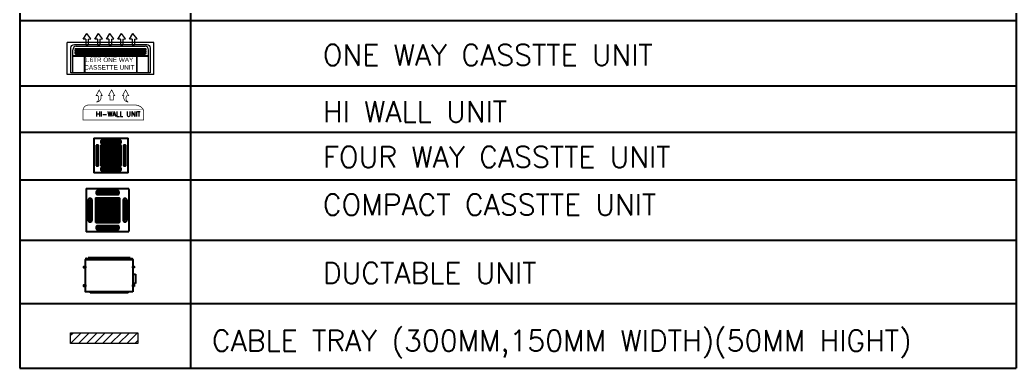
# Model space of a CAD drawing. Header units: millimetres. Extents: x 148480 to 578986, y 39883 to 155062.
# Drawn here: x 375011 to 388888, y 106028 to 110873 of the extents above; entities that cross this region are included whole.
import ezdxf

# ---------------------------------------------------------------- set-up
doc = ezdxf.new("R2010")
doc.units = ezdxf.units.MM
doc.linetypes.add('CENTERX2', pattern=[4, 2.5, -0.5, 0.5, -0.5])
doc.linetypes.add('HIDDEN', pattern=[0.375, 0.25, -0.125])
for name, color, linetype in [('AC-RA-DIFFUSER', 6, 'Continuous'), ('M-HVAC ELLIPTICAL DUCT', 6, 'Continuous'), ('M-HVAC-SUPPLY AIR DUCT', 4, 'Continuous'), ('M-HVAC-TEXT', 7, 'Continuous')]:
    doc.layers.add(name, color=color, linetype=linetype)
for name, color, linetype, lineweight in [('CB-AC CABLE TRAY', 213, 'Continuous', 15), ('M HVAC CFM TEXT', 3, 'Continuous', 30), ('M-HVAC-CASSETTE UNIT', 7, 'Continuous', 18), ('MEP HVAC UNITS', 160, 'Continuous', 5)]:
    doc.layers.add(name, color=color, linetype=linetype, lineweight=lineweight)
doc.styles.add('MtX_romans_shx', font='romans.shx')
doc.styles.get("Standard").update_dxf_attribs({"font": 'arial.ttf'})
doc.styles.add('VIJETH', font='swiss.ttf')

# ---------------------------------------------------------------- blocks, each defined once
blk = doc.blocks.new('1.6TR ONE WAY   CASSETTE UNIT')
at = {"layer": 'M-HVAC-CASSETTE UNIT', "color": 200}
for p, q in [((373787, 108506), (373787, 107302)), ((374230, 108506), (373787, 108506)), ((374230, 108506), (374230, 107302)), ((374230, 107302), (373787, 107302))]:
    blk.add_line(p, q, dxfattribs=at)
at = {"layer": 'M-HVAC-CASSETTE UNIT', "color": 222, "extrusion": (-5.4e-15, 2.43462e-18, -1)}
for p, q in [((373813, 107401), (373813, 108410)), ((373861, 108457), (374206, 108457)), ((374206, 107353), (373861, 107353))]:
    blk.add_line(p, q, dxfattribs=at)
at = {"layer": 'M-HVAC-CASSETTE UNIT', "color": 3, "extrusion": (-5.4e-15, 2.43462e-18, -1)}
for p, q in [((373838, 107426), (373838, 108385)), ((373839, 107426), (373839, 108385)), ((374206, 108433), (373886, 108433)), ((374206, 108432), (373886, 108432)), ((374206, 107379), (373886, 107379)), ((374206, 107378), (373886, 107378))]:
    blk.add_line(p, q, dxfattribs=at)
at = {"layer": 'M-HVAC-CASSETTE UNIT', "color": 0, "extrusion": (-5.4e-15, 2.43462e-18, -1)}
for p, q in [((373868, 107418), (373868, 108388)), ((373874, 108394), (373887, 108394)), ((373881, 108394), (373881, 107412)), ((373893, 107418), (373893, 108388)), ((373895, 107418), (373895, 108388)), ((373901, 108394), (373914, 108394)), ((373907, 108394), (373907, 107412)), ((373920, 107418), (373920, 108388)), ((373923, 107418), (373923, 108388)), ((373929, 108394), (373941, 108394)), ((373935, 108394), (373935, 107412)), ((373948, 107418), (373948, 108388)), ((373874, 107412), (373887, 107412)), ((373901, 107412), (373914, 107412)), ((373929, 107412), (373941, 107412))]:
    blk.add_line(p, q, dxfattribs=at)
at = {"layer": 'M-HVAC-CASSETTE UNIT', "color": 222}
for p, q in [((373973, 108432), (373973, 107379)), ((373979, 108432), (373979, 107379)), ((374206, 108457), (374206, 107353)), ((373979, 108273), (374206, 108273)), ((373979, 108267), (374206, 108267)), ((373979, 107544), (374206, 107544)), ((373979, 107538), (374206, 107538))]:
    blk.add_line(p, q, dxfattribs=at)
at = {"layer": 'M-HVAC-CASSETTE UNIT', "color": 3, "extrusion": (-3.25635e-15, 4.18284e-15, -1)}
for p, q in [((373737, 108274), (373661, 108217)), ((373738, 108238), (373737, 108274)), ((373739, 108168), (373661, 108217)), ((373737, 108114), (373661, 108057)), ((373738, 108078), (373737, 108114)), ((373739, 108204), (373739, 108168)), ((373739, 108008), (373661, 108057)), ((373739, 108043), (373739, 108008)), ((373737, 107952), (373661, 107895)), ((373739, 107846), (373661, 107895)), ((373738, 107916), (373737, 107952)), ((373739, 107882), (373739, 107846)), ((373737, 107792), (373661, 107735)), ((373739, 107686), (373661, 107735)), ((373738, 107756), (373737, 107792)), ((373739, 107722), (373739, 107686)), ((373737, 107629), (373661, 107572)), ((373739, 107523), (373661, 107572)), ((373738, 107593), (373737, 107629)), ((373739, 107558), (373739, 107523))]:
    blk.add_line(p, q, dxfattribs=at)
at = {"layer": 'M-HVAC-CASSETTE UNIT', "color": 3}
for p, q in [((373738, 108238), (373824, 108238)), ((373739, 108204), (373824, 108204)), ((373824, 108238), (373824, 108204)), ((373738, 108078), (373824, 108078)), ((373739, 108043), (373824, 108043)), ((373824, 108078), (373824, 108043)), ((373738, 107916), (373824, 107916)), ((373739, 107882), (373824, 107882)), ((373824, 107916), (373824, 107882)), ((373738, 107756), (373824, 107756)), ((373739, 107722), (373824, 107722)), ((373824, 107756), (373824, 107722)), ((373738, 107593), (373824, 107593)), ((373739, 107558), (373824, 107558)), ((373824, 107593), (373824, 107558))]:
    blk.add_line(p, q, dxfattribs=at)
at = {"layer": 'M-HVAC-CASSETTE UNIT', "color": 222, "extrusion": (-5.4e-15, 2.43462e-18, -1)}
for centre, start_param, end_param in [((373861, 108410), 1.57035, 3.141147), ((373861, 107401), -0.000447, 1.570349)]:
    blk.add_ellipse(centre, major_axis=(0, -47.6), ratio=1, start_param=start_param, end_param=end_param, dxfattribs=at)
at = {"layer": 'M-HVAC-CASSETTE UNIT', "color": 3}
for centre, major_axis, start_param, end_param in [((373886, 108385), (0, -47.6), 3.142045, 4.712841), ((373886, 108385), (0, -47.3), 3.142042, 4.712839), ((373886, 107426), (0, -47.6), -1.57035, 0.000446), ((373886, 107426), (0, -47.3), -1.570343, 0.000453)]:
    blk.add_ellipse(centre, major_axis=major_axis, ratio=1, start_param=start_param, end_param=end_param, dxfattribs=at)
at = {"layer": 'M-HVAC-CASSETTE UNIT', "color": 0, "extrusion": (-5.4e-15, 2.43462e-18, -1)}
for centre, start_param, end_param in [((373874, 108388), 0.785398, 2.356194), ((373887, 108388), 2.356194, 3.926991), ((373901, 108388), 0.785398, 2.356194), ((373914, 108388), 2.356194, 3.926991), ((373929, 108388), 0.785398, 2.356194), ((373941, 108388), 2.356194, 3.926991), ((373874, 107418), 5.497787, 7.068583), ((373887, 107418), 3.926991, 5.497787), ((373901, 107418), 5.497787, 7.068583), ((373914, 107418), 3.926991, 5.497787), ((373929, 107418), 5.497787, 7.068583), ((373941, 107418), 3.926991, 5.497787)]:
    blk.add_ellipse(centre, major_axis=(-4.37, -4.37), ratio=1, start_param=start_param, end_param=end_param, dxfattribs=at)
at = {"layer": 'M-HVAC-CASSETTE UNIT', "color": 0, "linetype": 'Continuous', "insert": (373995, 107539), "char_height": 63.25, "width": 1093.13, "attachment_point": 1, "rotation": 89.9742, "style": 'VIJETH'}
blk.add_mtext('1.6TR {\\C256;ONE WAY   CASSETTE UNIT}', dxfattribs=at)
blk = doc.blocks.new('HI-WALL UNIT - 1TR')
at = {"layer": 'MEP HVAC UNITS', "const_width": 10}
for points in [[(333805, 90287, 0.530834), (333820, 90378), (333801, 90378), (333843, 90456), (333885, 90378), (333865, 90378, -0.508228), (333805, 90287)], [(334248, 90287, -0.530834), (334233, 90377), (334253, 90377), (334211, 90456), (334168, 90377), (334188, 90377, 0.508228), (334248, 90287)]]:
    blk.add_lwpolyline(points, format="xyb", dxfattribs=at)
blk.add_lwpolyline([(333993, 90316), (334038, 90316), (334038, 90377), (334058, 90377), (334016, 90456), (333973, 90377), (333993, 90377)], close=True, dxfattribs=at)
blk.add_lwpolyline([(334462, 90036), (333617, 90036), (333618, 90170, -0.414214), (333693, 90245), (334338, 90245, -0.303397), (334463, 90170)], format="xyb", close=True, dxfattribs=at)
at = {"layer": 'MEP HVAC UNITS', "const_width": 2.53}
for points in [[(334435, 90208), (333628, 90208)], [(334412, 90228), (333645, 90228)], [(334463, 90168), (333618, 90168)], [(334455, 90188), (333620, 90188)]]:
    blk.add_lwpolyline(points, dxfattribs=at)
at = {"layer": 'M HVAC CFM TEXT', "color": 7, "insert": (334418, 90120), "char_height": 67.2, "width": 904.86, "attachment_point": 6, "rotation": 359.9494}
blk.add_mtext('{\\Fcomplex.shx|c0; HI-WALL UNIT}', dxfattribs=at)
blk = doc.blocks.new('DLC - All Capacities')
at = {"color": 62}
for p, q in [((-360, 287), (-360, -287)), ((287, 360), (-287, 360)), ((271, 365), (-271, 365)), ((265, 370), (-265, 370)), ((262, 375), (-262, 375)), ((259, 380), (-259, 380)), ((257, 385), (-258, 385)), ((257, 390), (-258, 390)), ((360, -287), (360, 287)), ((-390, 257), (-390, -258)), ((-385, 257), (-385, -258)), ((-380, 259), (-380, -259)), ((-375, 262), (-375, -262)), ((-370, 265), (-370, -265)), ((-365, 271), (-365, -271)), ((365, -271), (365, 271)), ((370, -265), (370, 265)), ((375, -262), (375, 262)), ((380, -259), (380, 259)), ((385, -258), (385, 258)), ((390, -258), (390, 257)), ((-287, -360), (287, -360)), ((-271, -365), (271, -365)), ((-265, -370), (265, -370)), ((-262, -375), (262, -375)), ((-259, -380), (259, -380)), ((-258, -385), (258, -385)), ((-258, -390), (257, -390))]:
    blk.add_line(p, q, dxfattribs=at)
at = {"color": 4}
for p, q in [((-278, -280), (-278, 280)), ((-274, -282), (-274, 282))]:
    blk.add_line(p, q, dxfattribs=at)
for points in [[(-465, -475), (465, -475, 0.414214), (475, -465), (475, 465, 0.414214), (465, 475), (-465, 475, 0.414214), (-475, 465), (-475, -465, 0.414214)], [(-395, -288), (-365, -288, 0.414214), (-345, -268), (-345, 267, 0.414214), (-365, 287), (-395, 287, 0.414214), (-415, 267), (-415, -268, 0.414214)], [(-258, -288), (257, -288, 0.414214), (287, -258), (287, 257, 0.414214), (257, 287), (-258, 287, 0.414214), (-288, 257), (-288, -258, 0.414214)], [(-288, 395), (-288, 365, 0.414214), (-268, 345), (267, 345, 0.414214), (287, 365), (287, 395, 0.414214), (267, 415), (-268, 415, 0.414214)], [(395, 287), (365, 287, 0.414214), (345, 267), (345, -268, 0.414214), (365, -288), (395, -288, 0.414214), (415, -268), (415, 267, 0.414214)], [(287, -395), (287, -365, 0.414214), (267, -345), (-268, -345, 0.414214), (-288, -365), (-288, -395, 0.414214), (-268, -415), (267, -415, 0.414214)]]:
    blk.add_lwpolyline(points, format="xyb", close=True, dxfattribs=at)
for points in [[(-278, -280), (-278, 280)], [(-274, 282), (-274, -282)], [(-268, -286), (-268, 286)], [(-264, 287), (-264, -287)], [(262, -287), (262, 287)], [(266, 286), (266, -286)], [(272, -283), (272, 283)], [(276, 282), (276, -282)]]:
    blk.add_lwpolyline(points, dxfattribs=at)
for points in [[(-258, 287), (-254, 287), (-254, -288), (-258, -288)], [(-248, 287), (-244, 287), (-244, -288), (-248, -288)], [(-238, 287), (-234, 287), (-234, -288), (-238, -288)], [(-228, 287), (-224, 287), (-224, -288), (-228, -288)], [(-218, 287), (-214, 287), (-214, -288), (-218, -288)], [(-208, 287), (-204, 287), (-204, -288), (-208, -288)], [(-198, 287), (-194, 287), (-194, -288), (-198, -288)], [(-188, 287), (-184, 287), (-184, -288), (-188, -288)], [(-178, 287), (-174, 287), (-174, -288), (-178, -288)], [(-168, 287), (-164, 287), (-164, -288), (-168, -288)], [(-158, 287), (-154, 287), (-154, -288), (-158, -288)], [(-148, 287), (-144, 287), (-144, -288), (-148, -288)], [(-138, 287), (-134, 287), (-134, -288), (-138, -288)], [(-128, 287), (-124, 287), (-124, -288), (-128, -288)], [(-118, 287), (-114, 287), (-114, -288), (-118, -288)], [(-108, 287), (-104, 287), (-104, -288), (-108, -288)], [(-98, 287), (-94, 287), (-94, -288), (-98, -288)], [(-88, 287), (-84, 287), (-84, -288), (-88, -288)], [(-78, 287), (-74, 287), (-74, -288), (-78, -288)], [(-68, 287), (-64, 287), (-64, -288), (-68, -288)], [(-58, 287), (-54, 287), (-54, -288), (-58, -288)], [(-48, 287), (-44, 287), (-44, -288), (-48, -288)], [(-38, 287), (-34, 287), (-34, -288), (-38, -288)], [(-28, 287), (-24, 287), (-24, -288), (-28, -288)], [(-18, 287), (-14, 287), (-14, -288), (-18, -288)], [(-8, 287), (-4, 287), (-4, -288), (-8, -288)], [(2, 287), (6, 287), (6, -288), (2, -288)], [(12, 287), (16, 287), (16, -288), (12, -288)], [(22, 287), (26, 287), (26, -288), (22, -288)], [(32, 287), (36, 287), (36, -288), (32, -288)], [(42, 287), (46, 287), (46, -288), (42, -288)], [(52, 287), (56, 287), (56, -288), (52, -288)], [(62, 287), (66, 287), (66, -288), (62, -288)], [(72, 287), (76, 287), (76, -288), (72, -288)], [(82, 287), (86, 287), (86, -288), (82, -288)], [(92, 287), (96, 287), (96, -288), (92, -288)], [(102, 287), (106, 287), (106, -288), (102, -288)], [(112, 287), (116, 287), (116, -288), (112, -288)], [(122, 287), (126, 287), (126, -288), (122, -288)], [(132, 287), (136, 287), (136, -288), (132, -288)], [(142, 287), (146, 287), (146, -288), (142, -288)], [(152, 287), (156, 287), (156, -288), (152, -288)], [(162, 287), (166, 287), (166, -288), (162, -288)], [(172, 287), (176, 287), (176, -288), (172, -288)], [(182, 287), (186, 287), (186, -288), (182, -288)], [(192, 287), (196, 287), (196, -288), (192, -288)], [(202, 287), (206, 287), (206, -288), (202, -288)], [(212, 287), (216, 287), (216, -288), (212, -288)], [(222, 287), (226, 287), (226, -288), (222, -288)], [(232, 287), (236, 287), (236, -288), (232, -288)], [(242, 287), (246, 287), (246, -288), (242, -288)], [(252, 287), (256, 287), (256, -288), (252, -288)]]:
    blk.add_lwpolyline(points, close=True, dxfattribs=at)
at = {"color": 62}
for centre, start, end in [((-390, 287), 269.9872, 358.787), ((-288, 390), 271.213, 0.0128), ((287, 390), 179.9872, 268.787), ((390, 287), 181.213, 270.0128), ((-390, -288), 1.213, 90.0128), ((390, -288), 89.9872, 178.787), ((-288, -390), 359.9872, 88.787), ((287, -390), 91.213, 180.0128)]:
    blk.add_arc(centre, 30, start, end, dxfattribs=at)
blk = doc.blocks.new('A$Cd48aa87a')
at = {"color": 6, "linetype": 'CENTERX2', "lineweight": 5}
for p, q in [((-496, 824), (-496, 839)), ((22, 824), (22, 839)), ((-489, 832), (-504, 832)), ((30, 832), (15, 832)), ((-489, -523), (-504, -523)), ((-496, -530), (-496, -516)), ((30, -523), (15, -523)), ((22, -530), (22, -516))]:
    blk.add_line(p, q, dxfattribs=at)
at = {"color": 190}
for p, q in [((-664, 683), (-692, 683)), ((-692, -373), (-692, 683)), ((236, 741), (278, 741)), ((278, -432), (278, 741)), ((-692, -373), (-664, -373)), ((278, -432), (236, -432))]:
    blk.add_line(p, q, dxfattribs=at)
at = {"color": 3}
for p, q in [((-429, -584), (-429, -506)), ((-173, -506), (-173, -584)), ((-173, -584), (-429, -584))]:
    blk.add_line(p, q, dxfattribs=at)
at = {"color": 4}
for points in [[(-517, 814), (-517, 856), (-475, 856), (-475, 814)], [(1, 814), (1, 856), (43, 856), (43, 814)], [(-517, -548), (-517, -506), (-475, -506), (-475, -548)], [(1, -548), (1, -506), (43, -506), (43, -548)]]:
    blk.add_lwpolyline(points, close=True, dxfattribs=at)
at = {"color": 190}
blk.add_lwpolyline([(-664, -506), (-664, 814), (236, 814), (236, -506)], close=True, dxfattribs=at)
at = {"color": 2}
blk.add_lwpolyline([(236, 800), (236, 780), (262, 780), (262, 800)], close=True, dxfattribs=at)
at = {"color": 6}
blk.add_lwpolyline([(257, -485), (257, -468), (236, -468), (236, -485)], close=True, dxfattribs=at)
at = {"color": 5}
blk.add_lwpolyline([(252, -481), (252, -471), (236, -471), (236, -481)], close=True, dxfattribs=at)
at = {"color": 2}
blk.add_lwpolyline([(257, -472), (262, -472), (262, -492), (236, -492), (236, -472)], dxfattribs=at)
at = {"color": 4}
for centre in [(-496, 832), (22, 832), (-496, -523), (22, -523)]:
    blk.add_circle(centre, 5.24, dxfattribs=at)
blk = doc.blocks.new('*U217')
at = {"layer": 'CB-AC CABLE TRAY', "true_color": 0xa953a0}
h = blk.add_hatch(dxfattribs=at)
h.set_pattern_fill('ANSI31', color=215, scale=25)
h.set_pattern_definition([(45, (-903832, 1102758.81), (-56.1266008, 56.1266008), [])])
h.paths.add_polyline_path([(-88705, -150), (-88705, 0), (-87768, 0), (-87768, -150)])
at = {"layer": 'CB-AC CABLE TRAY', "color": 215, "true_color": 0xa953a0}
blk.add_lwpolyline([(-88705, -150), (-88705, 0), (-87768, 0), (-87768, -150)], close=True, dxfattribs=at)
blk = doc.blocks.new('DCC - All Capacities')
at = {"color": 3}
for p, q in [((-258, -151), (-258, 151)), ((-254, -157), (-254, 157)), ((-248, 173), (-248, -174)), ((173, 248), (-174, 248)), ((-157, 253), (157, 253)), ((-151, 258), (151, 258)), ((-148, 263), (148, 263)), ((-145, 268), (145, 268)), ((-144, 273), (144, 273)), ((-144, 278), (144, 278)), ((-144, 248), (144, 248)), ((248, -174), (248, 173)), ((253, 157), (253, -157)), ((258, 151), (258, -151)), ((-279, -144), (-279, 144)), ((-274, -144), (-274, 144)), ((-268, -145), (-268, 145)), ((-264, -148), (-264, 148)), ((-248, -144), (-248, 144)), ((263, 148), (263, -148)), ((268, 145), (268, -145)), ((273, 144), (273, -144)), ((278, 144), (278, -144)), ((-248, -174), (-279, -174)), ((-174, -248), (173, -248)), ((157, -254), (-157, -254)), ((151, -258), (-151, -258)), ((148, -264), (-148, -264)), ((145, -268), (-145, -268)), ((144, -248), (-144, -248)), ((144, -274), (-144, -274)), ((144, -279), (-144, -279))]:
    blk.add_line(p, q, dxfattribs=at)
at = {"color": 6}
for points in [[(-314, -324), (313, -324, 0.414214), (323, -314), (323, 313, 0.414214), (313, 323), (-314, 323, 0.414214), (-324, 313), (-324, -314, 0.414214)], [(-274, -174), (-254, -174, 0.414214), (-234, -154), (-234, 154, 0.414214), (-254, 173), (-274, 173, 0.414214), (-294, 154), (-294, -154, 0.414214)], [(-174, -184), (173, -184, 0.414214), (183, -174), (183, 173, 0.414214), (173, 183), (-174, 183, 0.414214), (-184, 173), (-184, -174, 0.414214)], [(-174, 273), (-174, 253, 0.414214), (-154, 234), (154, 234, 0.414214), (173, 253), (173, 273, 0.414214), (154, 293), (-154, 293, 0.414214)], [(273, 173), (253, 173, 0.414214), (234, 154), (234, -154, 0.414214), (253, -174), (273, -174, 0.414214), (293, -154), (293, 154, 0.414214)], [(173, -274), (173, -254, 0.414214), (154, -234), (-154, -234, 0.414214), (-174, -254), (-174, -274, 0.414214), (-154, -294), (154, -294, 0.414214)]]:
    blk.add_lwpolyline(points, format="xyb", close=True, dxfattribs=at)
for points in [[(-170, -184), (-174, -184), (-174, 183), (-170, 183)], [(-160, -184), (-163, -184), (-163, 183), (-160, 183)], [(-150, -184), (-154, -184), (-154, 183), (-150, 183)], [(-140, -184), (-144, -184), (-144, 183), (-140, 183)], [(-130, -184), (-133, -184), (-133, 183), (-130, 183)], [(-120, -184), (-123, -184), (-123, 183), (-120, 183)], [(-110, -184), (-113, -184), (-113, 183), (-110, 183)], [(-100, -184), (-103, -184), (-103, 183), (-100, 183)], [(-90, -184), (-93, -184), (-93, 183), (-90, 183)], [(-80, -184), (-83, -184), (-83, 183), (-80, 183)], [(-70, -184), (-73, -184), (-73, 183), (-70, 183)], [(-60, -184), (-63, -184), (-63, 183), (-60, 183)], [(-50, -184), (-53, -184), (-53, 183), (-50, 183)], [(-40, -184), (-43, -184), (-43, 183), (-40, 183)], [(-30, -184), (-33, -184), (-33, 183), (-30, 183)], [(-20, -184), (-23, -184), (-23, 183), (-20, 183)], [(-10, -184), (-13, -184), (-13, 183), (-10, 183)], [(0, -184), (-3, -184), (-3, 183), (0, 183)], [(10, -184), (7, -184), (7, 183), (10, 183)], [(20, -184), (17, -184), (17, 183), (20, 183)], [(30, -184), (27, -184), (27, 183), (30, 183)], [(40, -184), (36, -184), (36, 183), (40, 183)], [(50, -184), (46, -184), (46, 183), (50, 183)], [(60, -184), (56, -184), (56, 183), (60, 183)], [(70, -184), (66, -184), (66, 183), (70, 183)], [(80, -184), (76, -184), (76, 183), (80, 183)], [(90, -184), (86, -184), (86, 183), (90, 183)], [(100, -184), (96, -184), (96, 183), (100, 183)], [(110, -184), (106, -184), (106, 183), (110, 183)], [(120, -184), (116, -184), (116, 183), (120, 183)], [(130, -184), (126, -184), (126, 183), (130, 183)], [(140, -184), (136, -184), (136, 183), (140, 183)], [(150, -184), (146, -184), (146, 183), (150, 183)], [(160, -184), (156, -184), (156, 183), (160, 183)], [(170, -184), (166, -184), (166, 183), (170, 183)]]:
    blk.add_lwpolyline(points, close=True, dxfattribs=at)
at = {"color": 3}
for centre, start, end in [((-279, 173), 270, 0), ((-174, 278), 270, 0), ((173, 278), 180, 270), ((278, 173), 180, 270), ((-279, -174), 0, 90), ((278, -174), 90, 180), ((-174, -279), 0, 90), ((173, -279), 90, 180)]:
    blk.add_arc(centre, 30, start, end, dxfattribs=at)

msp = doc.modelspace()

# ---------------------------------------------------------------- linework, layer by layer
at = {"layer": 'M-HVAC-SUPPLY AIR DUCT', "color": 7}
for p, q in [((375010.5, 133951.9), (375010.5, 106027.6)), ((377388.1, 133951.9), (377388.1, 106027.6)), ((375010.5, 110864.1), (388888.1, 110864.1)), ((375010.5, 109954.9), (388888.1, 109954.9)), ((375010.5, 109308.4), (388888.1, 109308.4)), ((375010.5, 108645.3), (388888.1, 108645.3)), ((375010.5, 107806.9), (388888.1, 107806.9)), ((375010.5, 106927.6), (388888.1, 106927.6)), ((375010.5, 106027.6), (388888.1, 106027.6))]:
    msp.add_line(p, q, dxfattribs=at)
msp.add_lwpolyline([(375027.9, 133951.8), (388888.1, 133951.8), (388888.1, 106027.6)], dxfattribs=at)

# ---------------------------------------------------------------- block references
at = {"layer": 'AC-RA-DIFFUSER'}
for name, p, xscale, yscale, zscale in [('DLC - All Capacities', (376279.6, 108985.9), 0.5, 0.5, 0.5), ('DCC - All Capacities', (376231.9, 108225.3), 0.924031007751938, 0.924031007751938, 0.924031007751938)]:
    msp.add_blockref(name, p, dxfattribs=dict(at, xscale=xscale, yscale=yscale, zscale=zscale))
at = {"layer": 'AC-RA-DIFFUSER', "xscale": 0.5, "yscale": 0.5, "zscale": 0.5, "rotation": 89.99999999999999}
msp.add_blockref('A$Cd48aa87a', (376329.7, 107421.1), dxfattribs=at)
at = {"layer": 'CB-AC CABLE TRAY', "color": 4, "linetype": 'HIDDEN', "rotation": 359.9997198436913}
msp.add_blockref('*U217', (464421.2, 106516.7), dxfattribs=at)
at = {"layer": 'M-HVAC ELLIPTICAL DUCT', "linetype": 'Continuous', "rotation": 270}
msp.add_blockref('1.6TR ONE WAY   CASSETTE UNIT', (268368.5, 484344.5), dxfattribs=at)
at = {"layer": 'M-HVAC ELLIPTICAL DUCT', "linetype": 'Continuous'}
msp.add_blockref('HI-WALL UNIT - 1TR', (42272, 19442.8), dxfattribs=at)

# ---------------------------------------------------------------- texts
at = {"layer": 'M-HVAC-TEXT', "color": 7, "style": 'MtX_romans_shx'}
for s, p in [('ONE WAY CASSTTE UNIT', (379230.8, 110238.3)), ('HI WALL UNIT', (379230.8, 109449.8)), ('FOUR WAY CASSTTE UNIT', (379230.8, 108818.9)), ('COMPACT CASSTTE UNIT', (379230.8, 108155.8)), ('DUCTABLE UNIT', (379230.8, 107205.4)), ('CABLE TRAY (300MM,150MM WIDTH)(50MM HIGHT)', (377685.1, 106262.3))]:
    msp.add_text(s, height=290.461, dxfattribs=at).set_placement(p)

doc.saveas('drawing.dxf')
